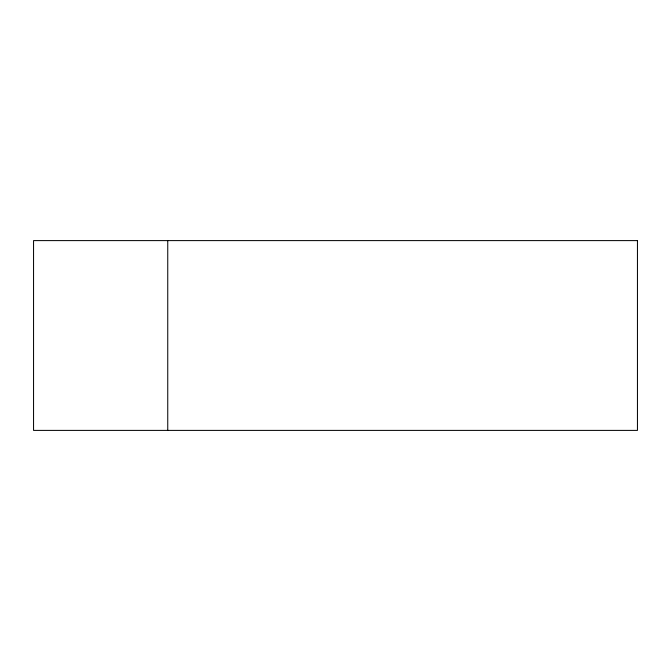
<?xml version="1.0" encoding="UTF-8"?>
<svg xmlns="http://www.w3.org/2000/svg" width="671" height="671" viewBox="0 0 671 671"><rect width="100%" height="100%" fill="white"/><g stroke="black" fill="none" stroke-linecap="round" stroke-linejoin="round"><path stroke-width="1.01" d="M167.75 240.604L167.75 430.396M637.45 240.604L33.55 240.604L33.55 430.396L637.45 430.396L637.45 240.604"/></g></svg>
